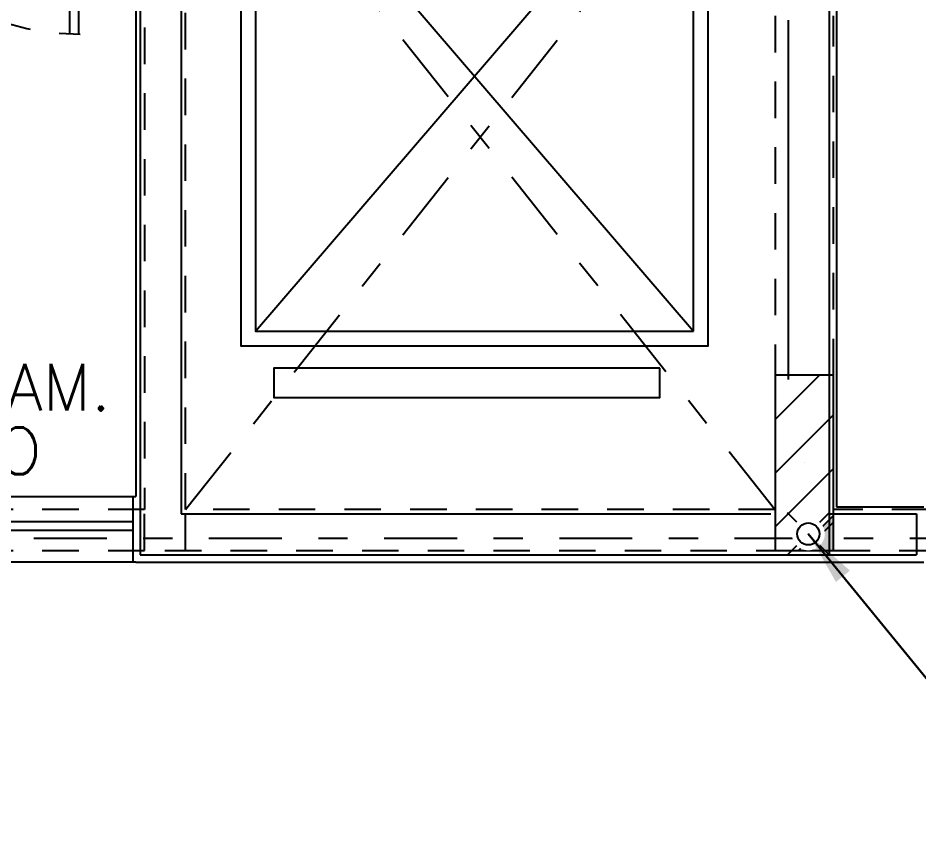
# Model space of a CAD drawing. Header units: millimetres. Extents: x 188.6 to 263.2, y 40.1 to 120.1.
# Drawn here: x 230.28 to 233.366, y 65.35 to 68.122 of the extents above; entities that cross this region are included whole.
import ezdxf

# ---------------------------------------------------------------- set-up
doc = ezdxf.new("R2010")
doc.units = ezdxf.units.MM
doc.set_wipeout_variables(frame=1)
for name, pattern in [('ACAD_ISO14W100', [24, 12, -3, 0, -3, 0, -3, 0, -3]), ('DASHDOT2', [0.5, 0.25, -0.125, 0, -0.125]), ('HIDDEN2', [0.1875, 0.125, -0.0625])]:
    doc.linetypes.add(name, pattern=pattern)
for name, color, linetype in [('ARQ', 8, 'Continuous'), ('ESTR-PILARES', 11, 'Continuous'), ('ESTR-VIGAS', 11, 'HIDDEN2'), ('ESTRUTURA', 7, 'Continuous'), ('INC-PCF', 254, 'Continuous'), ('SPDA-COL', 7, 'Continuous'), ('SPDA-D', 164, 'Continuous'), ('SPDA-MALHA', 162, 'ACAD_ISO14W100'), ('T-MC-TEXTO', 8, 'Continuous')]:
    doc.layers.add(name, color=color, linetype=linetype)
doc.styles.add('60-75', font='romans.shx', dxfattribs={"height": 0.12})
doc.styles.add('MC-ROMANS', font='romans')
doc.dimstyles.new('IND75', dxfattribs={"dimtxt": 0.15, "dimasz": 0.1875, "dimexe": 0.15, "dimexo": 0, "dimgap": 0.1, "dimtad": 1, "dimzin": 10, "dimdsep": 46, "dimtxsty": '60-75', "dimcen": 0, "dimclrd": 256, "dimclre": 1, "dimclrt": 256, "dimadec": 0, "dimazin": 0, "dimtfac": 1, "dimtix": 1, "dimtmove": 2, "dimatfit": 3, "dimfxl": 0.15, "dimtolj": 1, "dimtzin": 6, "dimarcsym": 0})

# ---------------------------------------------------------------- blocks, each defined once
blk = doc.blocks.new('XREF-TIPO$0$A$C2F727943')
at = {"color": 0}
for p, q in [((0.8, 1.7701), (0.8, 2.5422)), ((0.4, 2.0234), (0.4, 1.9734)), ((1.2, 2.0234), (1.2, 1.9734)), ((0.05, 1.9734), (1.55, 0.2263)), ((0.05, 0.2263), (1.55, 1.9734))]:
    blk.add_line(p, q, dxfattribs=at)
for points in [[(0.2157, 2.0925), (0.6657, 2.0925), (0.6657, 2.1225), (0.2157, 2.1225)], [(1.3843, 2.0925), (0.9343, 2.0925), (0.9343, 2.1225), (1.3843, 2.1225)], [(0.0785, 2.0422), (0.5285, 2.0422), (0.5285, 2.0722), (0.0785, 2.0722)], [(1.5215, 2.0422), (1.0715, 2.0422), (1.0715, 2.0722), (1.5215, 2.0722)], [(1.4346, 0.1), (0.1125, 0.1), (0.1125, 0), (1.4346, 0)]]:
    blk.add_lwpolyline(points, close=True, dxfattribs=at)
for points in [[(0.8, 0.1763), (1.6, 0.1763), (1.6, 2.0234), (0, 2.0234), (0, 0.1763), (0.8, 0.1763)], [(0.4, 1.9734), (0.05, 1.9734), (0.05, 0.2263), (0.8, 0.2263)], [(1.55, 0.2263), (1.55, 1.9734), (1.2, 1.9734)], [(0.8, 0.2263), (1.55, 0.2263)]]:
    blk.add_lwpolyline(points, dxfattribs=at)
blk = doc.blocks.new('ESTR-TP-29.09.2016')
at = {"layer": 'ESTR-PILARES'}
for p, q in [((26.92, 7.2334), (27.0718, 7.3852)), ((26.92, 7.0495), (27.12, 7.2495)), ((27.02, 7.0852), (27.02, 7.0852)), ((26.92, 6.8657), (27.12, 7.0657)), ((27.0234, 6.7852), (27.12, 6.8818)), ((26.92, 6.7852), (26.92, 6.7852)), ((26.92, 6.7852), (26.92, 6.7852)), ((27.12, 6.7852), (27.12, 6.7852)), ((27.12, 6.7852), (27.12, 6.7852))]:
    blk.add_line(p, q, dxfattribs=at)
for points in [[(26.92, 6.7852), (27.12, 6.7852), (27.12, 7.3852), (26.92, 7.3852), (26.92, 6.7852)], [(27.12, 6.7852), (27.12, 6.9052), (27, 6.7852), (27.12, 6.7852)]]:
    blk.add_lwpolyline(points, dxfattribs=at)
for points in [[(27.12, 6.7852), (27.12, 6.9052), (27, 6.7852)], [(27.12, 6.7852), (27, 6.7852), (27.12, 6.7852)]]:
    blk.add_solid(points, dxfattribs=at)
at = {"layer": 'ESTR-VIGAS', "linetype": 'DASHDOT2'}
for p, q in [((24.9, 6.9252), (26.92, 9.4752)), ((24.9, 9.4752), (26.92, 6.9252))]:
    blk.add_line(p, q, dxfattribs=at)
at = {"layer": 'ESTR-VIGAS'}
for p, q in [((24.76, 6.7852), (24.76, 6.7852)), ((24.76, 6.7852), (24.76, 6.7852)), ((24.9, 6.7852), (24.9, 6.7852)), ((24.9, 6.7852), (24.9, 6.7852))]:
    blk.add_line(p, q, dxfattribs=at)
for points in [[(24.76, 9.4752), (24.76, 6.9252)], [(24.9, 6.9252), (24.9, 9.4752)], [(26.92, 8.6152), (26.92, 7.3852)], [(27.12, 7.3852), (27.12, 8.6152)], [(24.76, 6.9252), (23.51, 6.9252)], [(24.76, 6.7852), (24.76, 6.9252)], [(26.92, 6.9252), (24.9, 6.9252)], [(24.9, 6.7852), (24.9, 6.9252)], [(28.12, 6.9252), (27.12, 6.9252)], [(23.51, 6.7852), (24.83, 6.7852)], [(24.83, 6.7852), (26.92, 6.7852)], [(27.12, 6.7852), (28.19, 6.7852)]]:
    blk.add_lwpolyline(points, dxfattribs=at)
blk = doc.blocks.new('PORTA CF')
at = {"linetype": 'HIDDEN2'}
for p, q in [((224.4585, 129.9018), (224.4585, 128.9931)), ((224.4885, 129.9018), (224.4885, 128.9931))]:
    blk.add_line(p, q, dxfattribs=at)
for p, q in [((225.1585, 129.0231), (225.2585, 129.0231)), ((225.1585, 129.0131), (225.1585, 129.0231)), ((225.1585, 129.0131), (225.2485, 129.0131)), ((225.2485, 128.9931), (225.2485, 129.0131)), ((225.2585, 128.9931), (225.2585, 129.0231)), ((224.3929, 128.9531), (224.3929, 128.9781)), ((225.4229, 128.9531), (225.4229, 128.9781)), ((224.4309, 128.9531), (224.3929, 128.9531)), ((224.4309, 128.9111), (224.4309, 128.9531)), ((225.2485, 128.9431), (225.2485, 128.9231)), ((225.2585, 128.9131), (225.2585, 128.9431)), ((225.3849, 128.9111), (225.3849, 128.9531)), ((225.3849, 128.9531), (225.4229, 128.9531)), ((224.4709, 128.9111), (224.4309, 128.9111)), ((224.4709, 128.8731), (224.4709, 128.9111)), ((225.1585, 128.9231), (225.1585, 128.9131)), ((225.1585, 128.9231), (225.2485, 128.9231)), ((225.1585, 128.9131), (225.2585, 128.9131)), ((225.3449, 128.9111), (225.3849, 128.9111)), ((225.3449, 128.8731), (225.3449, 128.9111)), ((224.4959, 128.8731), (224.4709, 128.8731)), ((225.3199, 128.8731), (225.3449, 128.8731))]:
    blk.add_line(p, q)
for points in [[(224.4959, 128.9001), (224.5059, 128.9001), (224.5059, 128.9361), (224.4559, 128.9361), (224.4559, 128.9911), (224.4199, 128.9911), (224.4199, 128.9781), (224.4179, 128.9781), (224.4179, 128.9931), (224.4579, 128.9931), (224.4579, 128.9381), (224.5079, 128.9381), (224.5079, 128.8981), (224.4959, 128.8981)], [(224.4585, 128.9431), (224.4585, 128.9931), (225.3585, 128.9931), (225.3585, 128.9431)], [(225.3199, 128.9001), (225.3099, 128.9001), (225.3099, 128.9361), (225.3599, 128.9361), (225.3599, 128.9911), (225.3959, 128.9911), (225.3959, 128.9781), (225.3979, 128.9781), (225.3979, 128.9931), (225.3579, 128.9931), (225.3579, 128.9381), (225.3079, 128.9381), (225.3079, 128.8981), (225.3199, 128.8981)]]:
    blk.add_lwpolyline(points, close=True)
blk.add_arc((224.4479, 128.9912), 0.9107, 0.1236, 89.659, dxfattribs=at)
blk = doc.blocks.new('cap')
blk.add_wipeout([(0.0003, 0.075), (-0.0036, 0.0749), (-0.0076, 0.0746), (-0.0115, 0.0741), (-0.0153, 0.0734), (-0.0191, 0.0725), (-0.0229, 0.0714), (-0.0266, 0.0701), (-0.0302, 0.0686), (-0.0338, 0.067), (-0.0373, 0.0651), (-0.0406, 0.0631), (-0.0439, 0.0608), (-0.047, 0.0585), (-0.05, 0.0559), (-0.0528, 0.0532), (-0.0555, 0.0504), (-0.0581, 0.0474), (-0.0605, 0.0443), (-0.0627, 0.0411), (-0.0648, 0.0377), (-0.0667, 0.0343), (-0.0684, 0.0308), (-0.0699, 0.0271), (-0.0712, 0.0234), (-0.0724, 0.0197), (-0.0733, 0.0159), (-0.074, 0.012), (-0.0746, 0.0081), (-0.0749, 0.0042), (-0.075, 0.0003), (-0.0749, -0.0036), (-0.0746, -0.0076), (-0.0741, -0.0115), (-0.0734, -0.0153), (-0.0725, -0.0191), (-0.0714, -0.0229), (-0.0701, -0.0266), (-0.0686, -0.0302), (-0.067, -0.0338), (-0.0651, -0.0373), (-0.0631, -0.0406), (-0.0608, -0.0439), (-0.0585, -0.047), (-0.0559, -0.05), (-0.0532, -0.0528), (-0.0504, -0.0555), (-0.0474, -0.0581), (-0.0443, -0.0605), (-0.0411, -0.0627), (-0.0377, -0.0648), (-0.0343, -0.0667), (-0.0308, -0.0684), (-0.0271, -0.0699), (-0.0234, -0.0712), (-0.0197, -0.0724), (-0.0159, -0.0733), (-0.012, -0.074), (-0.0081, -0.0746), (-0.0042, -0.0749), (-0.0003, -0.075), (0.0036, -0.0749), (0.0076, -0.0746), (0.0115, -0.0741), (0.0153, -0.0734), (0.0191, -0.0725), (0.0229, -0.0714), (0.0266, -0.0701), (0.0302, -0.0686), (0.0338, -0.067), (0.0373, -0.0651), (0.0406, -0.0631), (0.0439, -0.0608), (0.047, -0.0585), (0.05, -0.0559), (0.0528, -0.0532), (0.0555, -0.0504), (0.0581, -0.0474), (0.0605, -0.0443), (0.0627, -0.0411), (0.0648, -0.0377), (0.0667, -0.0343), (0.0684, -0.0308), (0.0699, -0.0271), (0.0712, -0.0234), (0.0724, -0.0197), (0.0733, -0.0159), (0.074, -0.012), (0.0746, -0.0081), (0.0749, -0.0042), (0.075, -0.0003), (0.0749, 0.0036), (0.0746, 0.0076), (0.0741, 0.0115), (0.0734, 0.0153), (0.0725, 0.0191), (0.0714, 0.0229), (0.0701, 0.0266), (0.0686, 0.0302), (0.067, 0.0338), (0.0651, 0.0373), (0.0631, 0.0406), (0.0608, 0.0439), (0.0585, 0.047), (0.0559, 0.05), (0.0532, 0.0528), (0.0504, 0.0555), (0.0474, 0.0581), (0.0443, 0.0605), (0.0411, 0.0627), (0.0377, 0.0648), (0.0343, 0.0667), (0.0308, 0.0684), (0.0271, 0.0699), (0.0234, 0.0712), (0.0197, 0.0724), (0.0159, 0.0733), (0.012, 0.074), (0.0081, 0.0746), (0.0042, 0.0749)])
for p, q in [((-0.053, 0.053), (-0.0955, 0.0955)), ((0.053, 0.053), (0.0955, 0.0955)), ((-0.0955, -0.0955), (-0.053, -0.053)), ((0.0955, -0.0955), (0.053, -0.053))]:
    blk.add_line(p, q)
blk.add_circle((0, 0), 0.0504)

msp = doc.modelspace()

# ---------------------------------------------------------------- linework, layer by layer
at = {"layer": 'ARQ'}
for p, q in [((233.0579, 69.1146), (233.0579, 66.2846)), ((233.0579, 69.1146), (233.0579, 66.2846)), ((230.6982, 68.9746), (230.6982, 66.2846)), ((230.6982, 68.9746), (230.6982, 66.2846)), ((230.8382, 68.9746), (230.8382, 66.4246)), ((230.8382, 68.9746), (230.8382, 66.4246)), ((230.6832, 68.9596), (230.6832, 66.4844)), ((230.6832, 68.9596), (230.6832, 66.4844)), ((233.0829, 68.9496), (233.0829, 66.4496)), ((233.0829, 68.9496), (233.0829, 66.4496)), ((232.9179, 68.1146), (232.9179, 66.8844)), ((232.9179, 68.1146), (232.9179, 66.8844)), ((229.4632, 66.4844), (230.6832, 66.4844)), ((229.4632, 66.4844), (230.6832, 66.4844)), ((230.6732, 66.4844), (230.6732, 66.2596)), ((230.6732, 66.4844), (230.6732, 66.2596)), ((233.0829, 66.4496), (233.3829, 66.4496)), ((233.0829, 66.4496), (233.3829, 66.4496)), ((230.8382, 66.4246), (232.8579, 66.4246)), ((230.8382, 66.4246), (232.8579, 66.4246)), ((233.0579, 66.4246), (233.3579, 66.4246)), ((233.0579, 66.4246), (233.3579, 66.4246)), ((233.3579, 66.4246), (233.3579, 66.2846)), ((233.3579, 66.4246), (233.3579, 66.2846)), ((229.4732, 66.3994), (230.6732, 66.3994)), ((229.4732, 66.3994), (230.6732, 66.3994)), ((229.4732, 66.3694), (230.6732, 66.3694)), ((229.4732, 66.3694), (230.6732, 66.3694)), ((230.6832, 66.2596), (229.4731, 66.2596)), ((230.6832, 66.2596), (229.4731, 66.2596)), ((230.6832, 66.2596), (233.0579, 66.2596)), ((230.6832, 66.2596), (233.0579, 66.2596)), ((230.6982, 66.2846), (233.0579, 66.2846)), ((230.6982, 66.2846), (233.0579, 66.2846)), ((233.0579, 66.2846), (233.3579, 66.2846)), ((233.0579, 66.2846), (233.3579, 66.2846)), ((233.0579, 66.2596), (233.3829, 66.2596)), ((233.0579, 66.2596), (233.3829, 66.2596))]:
    msp.add_line(p, q, dxfattribs=at)
at = {"layer": 'SPDA-MALHA', "linetype": 'DASHDOT2'}
msp.add_line((223.734, 66.3416), (234.1306, 66.3416), dxfattribs=at)

# ---------------------------------------------------------------- block references
at = {"layer": 'ARQ'}
msp.add_blockref('XREF-TIPO$0$A$C2F727943', (231.0435, 66.8235), dxfattribs=at)
msp.add_blockref('XREF-TIPO$0$A$C2F727943', (231.0435, 66.8235), dxfattribs=at)
at = {"layer": 'ESTRUTURA'}
msp.add_blockref('ESTR-TP-29.09.2016', (205.9531, 59.5144), dxfattribs=at)
at = {"layer": 'INC-PCF', "rotation": 180.0000000000373}
msp.add_blockref('PORTA CF', (454.9464, 197.9684), dxfattribs=at)

# ---------------------------------------------------------------- texts
at = {"layer": 'T-MC-TEXTO', "style": 'MC-ROMANS'}
for s, p in [('ANTECAM.', (229.5832, 66.7786)), ('BALCÃO', (229.5575, 66.5607))]:
    msp.add_text(s, height=0.16, dxfattribs=at).set_placement(p)

# ---------------------------------------------------------------- next in the draw order: block references
at = {"layer": 'SPDA-D', "xscale": 0.75, "yscale": 0.75, "zscale": 0.75}
msp.add_blockref('cap', (232.9868, 66.3566), dxfattribs=at)

# ---------------------------------------------------------------- next in the draw order: leaders
at = {"layer": 'SPDA-COL'}
for points in [[(233.8087, 65.35), (232.9868, 66.3566)], [(232.9868, 66.3566), (233.8087, 65.35)]]:
    msp.add_leader(points, dimstyle='IND75', dxfattribs=at)

doc.saveas('drawing.dxf')
